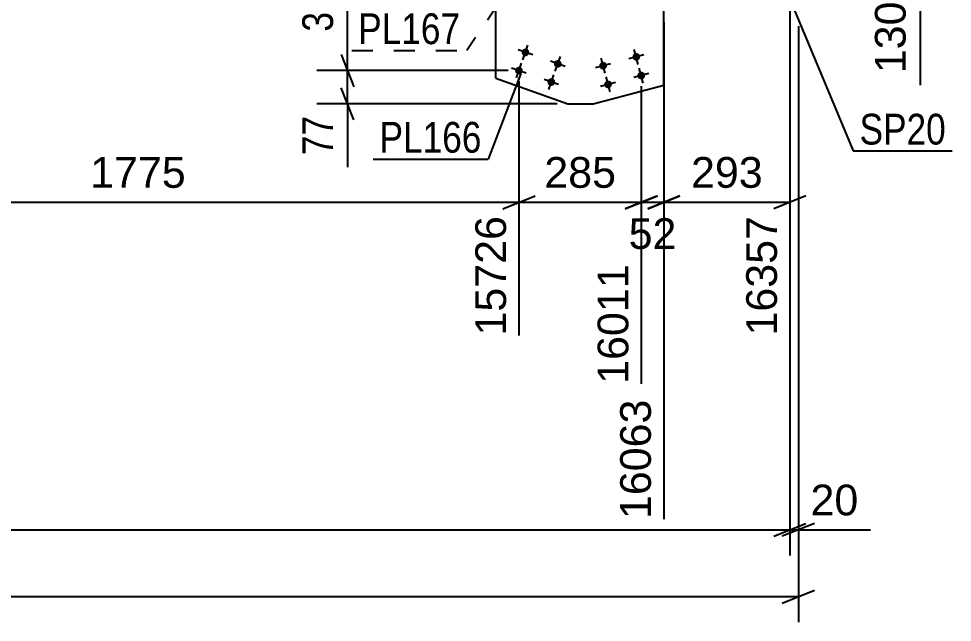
# Model space of a CAD drawing. Header units: millimetres. Extents: x -73 to 768, y -405 to 189.
# Drawn here: x 578.7 to 665.7, y 67.4 to 123.7 of the extents above; entities that cross this region are included whole.
import ezdxf

# ---------------------------------------------------------------- set-up
doc = ezdxf.new("R2010")
doc.units = ezdxf.units.MM
doc.linetypes.add('DXK_LINE_DOT2', pattern=[3.9198, 1.9599, -1.9599])
doc.styles.add('Arial', font='ARIAL.TTF', dxfattribs={"height": 0.2})
doc.styles.add('Arial Narrow', font='ARIALN.TTF', dxfattribs={"height": 0.2})

# ---------------------------------------------------------------- blocks, each defined once
blk = doc.blocks.new('Part-122572935-2226 - 2108')
at = {"color": 7, "linetype": 'DXK_LINE_DOT2'}
for p in [(638.807, 128.168), (623.151, 125.567)]:
    blk.add_line(p, (623.151, 128.168), dxfattribs=at)
at = {"color": 2, "linetype": 'Continuous'}
for p, q in [((638.807, 117.463), (638.807, 128.168)), ((623.151, 118.097), (623.151, 125.567)), ((623.151, 118.097), (629.865, 115.715)), ((632.235, 115.715), (638.807, 117.463)), ((629.865, 115.715), (632.235, 115.715))]:
    blk.add_line(p, q, dxfattribs=at)
blk = doc.blocks.new('Bolt-122572935-2373 - 2108')
at = {"linetype": 'Continuous'}
for points in [[(625.578, 120.631, -1), (626.257, 120.391, -1)], [(624.976, 118.935, -1), (625.655, 118.694, -1)], [(628.594, 119.562, -1), (629.273, 119.321, -1)], [(627.992, 117.865, -1), (628.671, 117.625, -1)]]:
    blk.add_hatch(color=1, dxfattribs=at).paths.add_polyline_path(points)
at = {"color": 1, "linetype": 'Continuous'}
for p, q in [((625.677, 119.833), (626.158, 121.19)), ((626.596, 120.27), (625.239, 120.752)), ((628.693, 118.763), (629.174, 120.12)), ((625.075, 118.136), (625.556, 119.493)), ((629.612, 119.201), (628.255, 119.682)), ((625.994, 118.574), (624.637, 119.055)), ((628.091, 117.066), (628.572, 118.423)), ((629.01, 117.504), (627.653, 117.986))]:
    blk.add_line(p, q, dxfattribs=at)
blk = doc.blocks.new('Bolt-122572935-2374 - 2108')
at = {"linetype": 'Continuous'}
for points in [[(636.338, 119.745), (636.264, 119.733), (636.189, 119.737), (636.116, 119.757), (636.049, 119.791), (635.99, 119.838), (635.943, 119.897), (635.909, 119.964), (635.889, 120.036), (635.885, 120.111), (635.897, 120.186), (635.924, 120.256), (635.965, 120.319), (636.018, 120.372), (636.081, 120.414), (636.151, 120.441), (636.226, 120.452), (636.301, 120.449), (636.373, 120.429), (636.44, 120.395), (636.499, 120.348), (636.546, 120.289), (636.581, 120.222), (636.6, 120.15), (636.604, 120.074), (636.593, 120), (636.566, 119.93), (636.525, 119.867), (636.472, 119.813), (636.408, 119.772)], [(633.246, 118.923), (633.171, 118.911), (633.096, 118.915), (633.024, 118.934), (632.956, 118.968), (632.898, 119.016), (632.85, 119.074), (632.816, 119.141), (632.797, 119.214), (632.793, 119.289), (632.804, 119.363), (632.831, 119.434), (632.872, 119.497), (632.925, 119.55), (632.988, 119.591), (633.059, 119.618), (633.133, 119.63), (633.208, 119.626), (633.281, 119.607), (633.348, 119.573), (633.407, 119.525), (633.454, 119.467), (633.488, 119.4), (633.508, 119.327), (633.512, 119.252), (633.5, 119.178), (633.473, 119.107), (633.432, 119.044), (633.379, 118.991), (633.316, 118.95)], [(636.801, 118.006), (636.727, 117.994), (636.651, 117.998), (636.579, 118.017), (636.512, 118.051), (636.453, 118.099), (636.406, 118.157), (636.371, 118.224), (636.352, 118.297), (636.348, 118.372), (636.36, 118.446), (636.386, 118.517), (636.427, 118.58), (636.481, 118.633), (636.544, 118.674), (636.614, 118.701), (636.688, 118.713), (636.763, 118.709), (636.836, 118.69), (636.903, 118.656), (636.962, 118.608), (637.009, 118.55), (637.043, 118.483), (637.063, 118.41), (637.067, 118.335), (637.055, 118.261), (637.028, 118.19), (636.987, 118.127), (636.934, 118.074), (636.871, 118.033)], [(633.708, 117.183), (633.634, 117.171), (633.559, 117.175), (633.486, 117.195), (633.419, 117.229), (633.361, 117.276), (633.313, 117.335), (633.279, 117.402), (633.259, 117.474), (633.255, 117.549), (633.267, 117.624), (633.294, 117.694), (633.335, 117.757), (633.388, 117.81), (633.451, 117.852), (633.521, 117.879), (633.596, 117.89), (633.671, 117.887), (633.744, 117.867), (633.811, 117.833), (633.869, 117.786), (633.917, 117.727), (633.951, 117.66), (633.97, 117.588), (633.974, 117.512), (633.963, 117.438), (633.936, 117.368), (633.895, 117.305), (633.842, 117.251), (633.779, 117.21)]]:
    blk.add_hatch(color=1, dxfattribs=at).paths.add_polyline_path(points)
at = {"color": 1, "linetype": 'Continuous'}
for p, q in [((636.941, 120.278), (635.549, 119.908)), ((636.43, 119.397), (636.06, 120.789)), ((633.848, 119.456), (632.456, 119.085)), ((633.337, 118.575), (632.967, 119.966)), ((637.403, 118.538), (636.012, 118.168)), ((636.892, 117.658), (636.522, 119.049)), ((634.311, 117.716), (632.919, 117.346)), ((633.8, 116.835), (633.43, 118.227))]:
    blk.add_line(p, q, dxfattribs=at)
blk = doc.blocks.new('StraightDimension-122572935-3320 - 2108')
at = {"color": 7, "linetype": 'Continuous'}
for p, q in [((650.545, 122.968), (650.545, 73.621)), ((651.345, 122.968), (651.345, 73.621)), ((649.045, 75.421), (652.045, 76.621)), ((652.845, 76.621), (649.845, 75.421)), ((650.545, 76.021), (651.345, 76.021)), ((651.345, 76.021), (658.043, 76.021)), ((651.345, 76.021), (658.043, 76.021))]:
    blk.add_line(p, q, dxfattribs=at)
at = {"color": 0}
blk.add_wipeout([(657.518, 76.771), (657.518, 80.971), (651.87, 80.971), (651.87, 76.771)], dxfattribs=at)
at = {"color": 3, "style": 'Arial'}
blk.add_text('20', height=2.8652, dxfattribs=at).set_placement((652.47, 77.371))
blk = doc.blocks.new('StraightDimension-122572935-3265 - 2108')
at = {"color": 7, "linetype": 'Continuous'}
for p, q in [((662.082, 133.068), (663.282, 130.068)), ((652.345, 131.568), (665.082, 131.568)), ((662.682, 126.368), (662.682, 131.568)), ((663.282, 124.868), (662.082, 127.868)), ((652.345, 126.368), (665.082, 126.368)), ((662.682, 126.368), (662.682, 117.447)), ((662.682, 126.368), (662.682, 117.447))]:
    blk.add_line(p, q, dxfattribs=at)
at = {"color": 0}
blk.add_wipeout([(661.932, 125.843), (657.732, 125.843), (657.732, 117.972), (661.932, 117.972)], dxfattribs=at)
at = {"color": 3, "style": 'Arial'}
blk.add_text('130', height=2.8652, rotation=90.00021, dxfattribs=at).set_placement((661.332, 118.572))
blk = doc.blocks.new('StraightDimension-122572935-3621 - 2108')
at = {"color": 7, "linetype": 'Continuous'}
for p, q in [((638.807, 123.34), (638.807, 77.027)), ((636.707, 117.353), (636.707, 89.627)), ((635.207, 105.945), (638.207, 107.145)), ((640.307, 107.145), (637.307, 105.945)), ((636.707, 106.545), (638.807, 106.545))]:
    blk.add_line(p, q, dxfattribs=at)
at = {"color": 0, "linetype": 'Continuous'}
blk.add_wipeout([(638.207, 88.745), (634.007, 88.745), (634.007, 76.427), (638.207, 76.427)], dxfattribs=at)
at = {"color": 3, "linetype": 'Continuous', "style": 'Arial'}
blk.add_text('16063', height=2.8652, rotation=90.00021, dxfattribs=at).set_placement((637.607, 77.027))
at = {"color": 0}
blk.add_wipeout([(640.581, 101.595), (640.581, 105.795), (634.933, 105.795), (634.933, 101.595)], dxfattribs=at)
at = {"color": 3, "style": 'Arial'}
blk.add_text('52', height=2.8652, dxfattribs=at).set_placement((635.533, 102.195))
blk = doc.blocks.new('StraightDimension-122572935-3603 - 2108')
at = {"color": 7, "linetype": 'Continuous'}
for p, q in [((554.33, 123.147), (554.33, 81.527)), ((625.316, 117.815), (625.316, 94.127)), ((555.83, 107.145), (552.83, 105.945)), ((623.816, 105.945), (626.816, 107.145)), ((554.33, 106.545), (625.316, 106.545))]:
    blk.add_line(p, q, dxfattribs=at)
at = {"color": 0}
blk.add_wipeout([(594.87, 107.295), (594.87, 111.495), (584.776, 111.495), (584.776, 107.295)], dxfattribs=at)
at = {"color": 3, "style": 'Arial'}
blk.add_text('1775', height=2.8652, dxfattribs=at).set_placement((585.376, 107.895))
at = {"color": 0, "linetype": 'Continuous'}
blk.add_wipeout([(624.716, 105.845), (620.516, 105.845), (620.516, 93.527), (624.716, 93.527)], dxfattribs=at)
at = {"color": 3, "linetype": 'Continuous', "style": 'Arial'}
blk.add_text('15726', height=2.8652, rotation=90.00021, dxfattribs=at).set_placement((624.116, 94.127))
blk = doc.blocks.new('StraightDimension-122572935-3298 - 2108')
at = {"color": 7, "linetype": 'Continuous'}
for p, q in [((650.545, 122.968), (650.545, 73.621)), ((649.045, 75.421), (652.045, 76.621)), ((0.16, 76.021), (650.545, 76.021))]:
    blk.add_line(p, q, dxfattribs=at)
blk = doc.blocks.new('StraightDimension-122572935-3337 - 2108')
at = {"color": 7, "linetype": 'Continuous'}
for p, q in [((651.345, 122.968), (651.345, 67.403)), ((-0.64, 69.803), (651.345, 69.803)), ((649.845, 69.203), (652.845, 70.403))]:
    blk.add_line(p, q, dxfattribs=at)
blk = doc.blocks.new('StraightDimension-122572935-3612 - 2108')
at = {"color": 7, "linetype": 'Continuous'}
for p, q in [((625.316, 117.815), (625.316, 94.127)), ((636.707, 117.353), (636.707, 89.627)), ((623.816, 105.945), (626.816, 107.145)), ((638.207, 107.145), (635.207, 105.945)), ((625.316, 106.545), (636.707, 106.545))]:
    blk.add_line(p, q, dxfattribs=at)
at = {"color": 0, "linetype": 'Continuous'}
blk.add_wipeout([(636.107, 101.345), (631.907, 101.345), (631.907, 89.027), (636.107, 89.027)], dxfattribs=at)
at = {"color": 3, "linetype": 'Continuous', "style": 'Arial'}
blk.add_text('16011', height=2.8652, rotation=90.00021, dxfattribs=at).set_placement((635.507, 89.627))
at = {"color": 0}
blk.add_wipeout([(634.947, 107.295), (634.947, 111.495), (627.076, 111.495), (627.076, 107.295)], dxfattribs=at)
at = {"color": 3, "style": 'Arial'}
blk.add_text('285', height=2.8652, dxfattribs=at).set_placement((627.676, 107.895))
blk = doc.blocks.new('StraightDimension-122572935-3630 - 2108')
at = {"color": 7, "linetype": 'Continuous'}
for p, q in [((650.545, 128.604), (650.545, 94.127)), ((638.807, 123.34), (638.807, 77.027)), ((637.307, 105.945), (640.307, 107.145)), ((652.045, 107.145), (649.045, 105.945)), ((638.807, 106.545), (650.545, 106.545))]:
    blk.add_line(p, q, dxfattribs=at)
at = {"color": 0}
blk.add_wipeout([(648.611, 107.295), (648.611, 111.495), (640.741, 111.495), (640.741, 107.295)], dxfattribs=at)
at = {"color": 0, "linetype": 'Continuous'}
blk.add_wipeout([(649.945, 105.845), (645.745, 105.845), (645.745, 93.527), (649.945, 93.527)], dxfattribs=at)
at = {"color": 3, "style": 'Arial'}
blk.add_text('293', height=2.8652, dxfattribs=at).set_placement((641.341, 107.895))
at = {"color": 3, "linetype": 'Continuous', "style": 'Arial'}
blk.add_text('16357', height=2.8652, rotation=90.00021, dxfattribs=at).set_placement((649.345, 94.127))
blk = doc.blocks.new('StraightDimension-122572935-20424 - 2108')
at = {"color": 7, "linetype": 'Continuous'}
for p, q in [((609.949, 130.068), (608.749, 133.068)), ((624.231, 131.568), (606.499, 131.568)), ((609.349, 118.815), (609.349, 131.568)), ((608.749, 120.315), (609.949, 117.315)), ((624.316, 118.815), (606.499, 118.815))]:
    blk.add_line(p, q, dxfattribs=at)
at = {"color": 0}
blk.add_wipeout([(608.599, 128.533), (604.399, 128.533), (604.399, 121.849), (608.599, 121.849)], dxfattribs=at)
at = {"color": 3, "style": 'Arial Narrow'}
blk.add_text('319', height=2.8633, rotation=90.00021, dxfattribs=at).set_placement((607.999, 122.449))
blk = doc.blocks.new('StraightDimension-122572935-20425 - 2108')
at = {"color": 7, "linetype": 'Continuous'}
for p, q in [((608.749, 120.315), (609.949, 117.315)), ((624.316, 118.815), (606.499, 118.815)), ((609.349, 115.715), (609.349, 118.815)), ((609.949, 114.215), (608.749, 117.215)), ((628.865, 115.715), (606.499, 115.715)), ((609.349, 115.715), (609.349, 109.809)), ((609.349, 115.715), (609.349, 109.809))]:
    blk.add_line(p, q, dxfattribs=at)
at = {"color": 0}
blk.add_wipeout([(608.599, 115.19), (604.399, 115.19), (604.399, 110.334), (608.599, 110.334)], dxfattribs=at)
at = {"color": 3, "style": 'Arial Narrow'}
blk.add_text('77', height=2.8633, rotation=90.00021, dxfattribs=at).set_placement((607.999, 110.934))
blk = doc.blocks.new('Mark-122572935-2222 - 2108')
at = {"color": 30, "linetype": 'Continuous'}
for p in [(625.496, 118.543), (611.734, 110.567)]:
    blk.add_line(p, (622.438, 110.567), dxfattribs=at)
at = {"color": 0}
blk.add_wipeout([(621.838, 111.167), (621.838, 114.167), (612.334, 114.167), (612.334, 111.167)], dxfattribs=at)
blk.add_wipeout([(621.838, 111.167), (621.838, 114.167), (612.334, 114.167), (612.334, 111.167)], dxfattribs=at)
at = {"color": 3, "style": 'Arial Narrow'}
blk.add_text('PL166', height=2.8633, dxfattribs=at).set_placement((612.334, 111.167))
blk = doc.blocks.new('Mark-122572935-2481 - 2108')
at = {"color": 30, "linetype": 'DXK_LINE_DOT2'}
for p in [(625.698, 128.364), (609.744, 120.682)]:
    blk.add_line(p, (620.448, 120.682), dxfattribs=at)
at = {"color": 0}
blk.add_wipeout([(619.848, 121.282), (619.848, 124.282), (610.344, 124.282), (610.344, 121.282)], dxfattribs=at)
blk.add_wipeout([(619.848, 121.282), (619.848, 124.282), (610.344, 124.282), (610.344, 121.282)], dxfattribs=at)
at = {"color": 3, "style": 'Arial Narrow'}
blk.add_text('PL167', height=2.8633, dxfattribs=at).set_placement((610.344, 121.282))
blk = doc.blocks.new('Mark-122572935-2532 - 2108')
at = {"color": 30, "linetype": 'Continuous'}
for p, q in [((650.905, 124.568), (656.44, 111.327)), ((656.44, 111.327), (665.679, 111.327))]:
    blk.add_line(p, q, dxfattribs=at)
at = {"color": 0}
blk.add_wipeout([(665.079, 111.927), (665.079, 114.927), (657.04, 114.927), (657.04, 111.927)], dxfattribs=at)
blk.add_wipeout([(665.079, 111.927), (665.079, 114.927), (657.04, 114.927), (657.04, 111.927)], dxfattribs=at)
at = {"color": 3, "style": 'Arial Narrow'}
blk.add_text('SP20', height=2.8633, dxfattribs=at).set_placement((657.04, 111.927))

msp = doc.modelspace()

# ---------------------------------------------------------------- block references
for name in ['Part-122572935-2226 - 2108', 'StraightDimension-122572935-3320 - 2108', 'Bolt-122572935-2373 - 2108', 'Bolt-122572935-2374 - 2108']:
    msp.add_blockref(name, (0, 0))

# ---------------------------------------------------------------- next in the draw order: block references
for name in ['StraightDimension-122572935-3265 - 2108', 'StraightDimension-122572935-3603 - 2108', 'StraightDimension-122572935-3621 - 2108']:
    msp.add_blockref(name, (0, 0))

# ---------------------------------------------------------------- next in the draw order: block references
msp.add_blockref('StraightDimension-122572935-3298 - 2108', (0, 0))

# ---------------------------------------------------------------- next in the draw order: block references
msp.add_blockref('StraightDimension-122572935-3337 - 2108', (0, 0))

# ---------------------------------------------------------------- next in the draw order: block references
msp.add_blockref('StraightDimension-122572935-3612 - 2108', (0, 0))

# ---------------------------------------------------------------- next in the draw order: block references
for name in ['StraightDimension-122572935-20424 - 2108', 'StraightDimension-122572935-3630 - 2108']:
    msp.add_blockref(name, (0, 0))

# ---------------------------------------------------------------- next in the draw order: block references
for name in ['Mark-122572935-2532 - 2108', 'StraightDimension-122572935-20425 - 2108']:
    msp.add_blockref(name, (0, 0))

# ---------------------------------------------------------------- next in the draw order: block references
for name in ['Mark-122572935-2481 - 2108', 'Mark-122572935-2222 - 2108']:
    msp.add_blockref(name, (0, 0))

doc.saveas('drawing.dxf')
